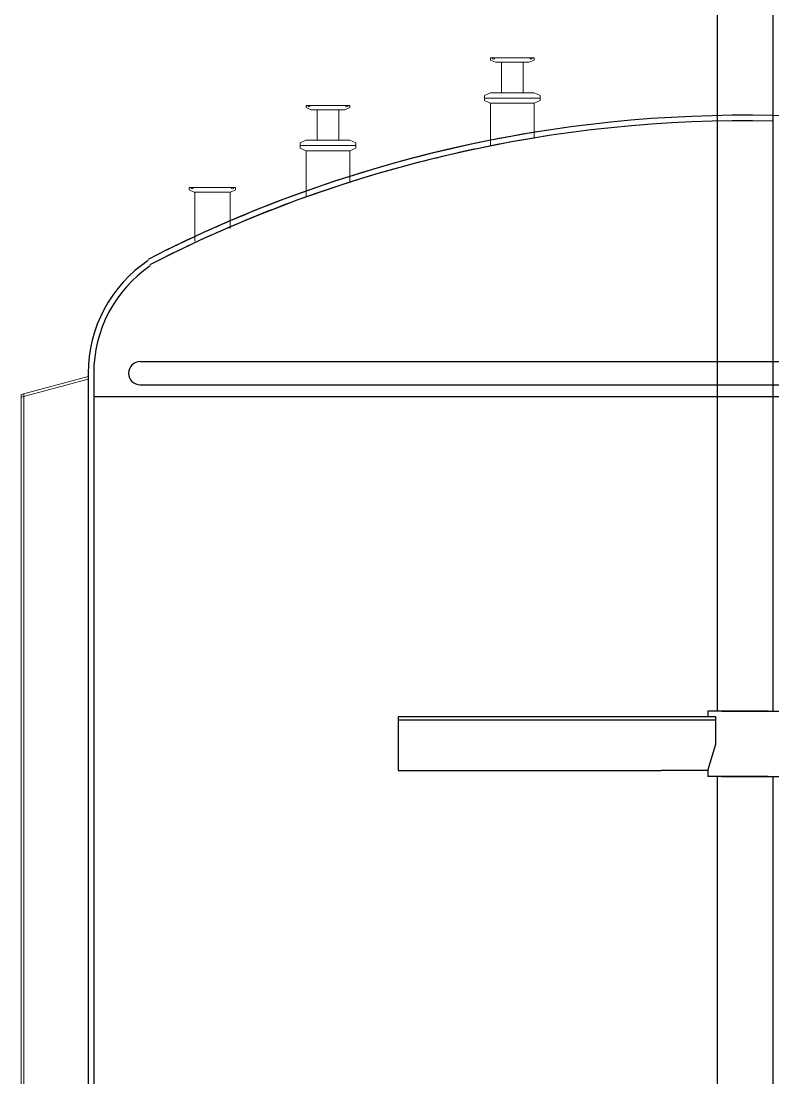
# Model space of a CAD drawing. Extents: x 3128319 to 3130044, y -520700 to -516750.
# Drawn here: x 3128338 to 3129146, y -519504 to -518368 of the extents above; entities that cross this region are included whole.
import ezdxf

# ---------------------------------------------------------------- set-up
doc = ezdxf.new("R2010")
doc.units = 0
doc.header["$LTSCALE"] = 1000
doc.layers.add('CC', color=7, linetype='Continuous', lineweight=13)
doc.layers.add('图层1', color=1, linetype='Continuous', lineweight=15)

msp = doc.modelspace()

# ---------------------------------------------------------------- linework, layer by layer
for p, q in [((3129085.83, -517347.893), (3129085.83, -518661.29)), ((3129145.831, -517348.332), (3129145.831, -518661.185)), ((3129085.83, -518661.29), (3129085.83, -519109.956)), ((3129145.831, -518661.185), (3129145.831, -519109.956)), ((3129075.831, -519109.956), (3129075.831, -519115.832)), ((3129075.831, -519173.653), (3129075.831, -519179.956)), ((3129085.83, -519179.956), (3129085.83, -519754.688)), ((3129145.831, -519179.956), (3129145.831, -519754.688))]:
    msp.add_line(p, q)
at = {"lineweight": 15}
for p, q in [((3128524.4, -518551.981), (3128524.4, -518604.63)), ((3128562.4, -518551.981), (3128562.4, -518591.143))]:
    msp.add_line(p, q, dxfattribs=at)
at = {"ltscale": 10}
for p, q in [((3128465.831, -518734.132), (3129765.831, -518734.132)), ((3128409.831, -518746.632), (3128409.831, -518806.632)), ((3128409.831, -518746.632), (3128409.831, -518771.632)), ((3128415.831, -518746.632), (3128415.831, -518813.132)), ((3128415.831, -518746.632), (3128415.831, -518771.632)), ((3128465.831, -518759.132), (3129765.831, -518759.132)), ((3128415.831, -518771.632), (3129815.831, -518771.632)), ((3128409.831, -518806.632), (3128409.831, -519591.632)), ((3128415.831, -518813.132), (3128415.831, -519591.632)), ((3128743.226, -519115.832), (3128743.226, -519173.653)), ((3129025.831, -519115.832), (3128743.226, -519115.832)), ((3129084.706, -519115.832), (3129025.831, -519115.832)), ((3129140.832, -519109.956), (3129075.831, -519109.956)), ((3129084.706, -519145.137), (3129084.706, -519115.832)), ((3129090.83, -519109.956), (3129155.831, -519109.956)), ((3129025.831, -519119.414), (3128743.226, -519119.414)), ((3129084.706, -519119.414), (3129025.831, -519119.414)), ((3129075.831, -519173.653), (3129084.706, -519145.137)), ((3128743.226, -519173.653), (3129025.831, -519173.653)), ((3129075.831, -519173.653), (3129025.831, -519173.653)), ((3129140.832, -519179.956), (3129075.831, -519179.956)), ((3129090.83, -519179.956), (3129155.831, -519179.956))]:
    msp.add_line(p, q, dxfattribs=at)
for centre, radius, start, end in [((3129115.831, -519875.348), 1406, 88.77738, 117.15173), ((3129115.831, -519875.348), 1406, 80.726942, 88.77738), ((3129115.831, -519875.348), 1400, 88.772139, 117.19206), ((3129115.831, -519875.348), 1406, 99.273058, 107.586602), ((3129115.831, -519875.348), 1400, 99.313153, 108.125423), ((3129115.831, -519875.348), 1406, 107.586602, 113.179998), ((3129115.831, -519875.348), 1400, 107.66445, 116.3878), ((3129115.831, -519875.348), 1406, 113.179998, 116.3878), ((3128555.831, -518746.632), 146, 123.830545, 180), ((3128555.831, -518746.632), 140, 124.536166, 180), ((3128465.831, -518746.632), 12.5, 90, 270)]:
    msp.add_arc(centre, radius, start, end, dxfattribs=at)
at = {"layer": 'CC', "lineweight": 15}
for p, q in [((3128842.393, -518407.683), (3128842.393, -518410.027)), ((3128865.831, -518407.683), (3128842.393, -518407.683)), ((3128847.595, -518412.371), (3128842.393, -518410.027)), ((3128847.595, -518412.371), (3128865.831, -518412.371)), ((3128854.112, -518445.183), (3128854.112, -518412.371)), ((3128865.831, -518407.683), (3128889.268, -518407.683)), ((3128884.067, -518412.371), (3128865.831, -518412.371)), ((3128877.55, -518445.183), (3128877.55, -518412.371)), ((3128884.067, -518412.371), (3128889.268, -518410.027)), ((3128889.268, -518407.683), (3128889.268, -518410.027)), ((3128842.267, -518445.183), (3128835.831, -518447.996)), ((3128835.831, -518447.996), (3128835.831, -518450.808)), ((3128865.831, -518445.183), (3128842.267, -518445.183)), ((3128865.831, -518445.183), (3128889.395, -518445.183)), ((3128889.395, -518445.183), (3128895.831, -518447.996)), ((3128895.831, -518447.996), (3128895.831, -518450.808)), ((3128667.575, -518458.771), (3128644.137, -518458.771)), ((3128644.137, -518458.771), (3128644.137, -518461.115)), ((3128667.575, -518458.771), (3128691.012, -518458.771)), ((3128691.012, -518458.771), (3128691.012, -518461.115)), ((3128835.831, -518453.621), (3128835.831, -518450.808)), ((3128835.831, -518450.808), (3128865.831, -518450.808)), ((3128835.831, -518450.808), (3128865.831, -518450.808)), ((3128842.267, -518456.433), (3128835.831, -518453.621)), ((3128865.831, -518456.433), (3128842.267, -518456.433)), ((3128842.393, -518456.433), (3128842.393, -518502.31)), ((3128895.831, -518450.808), (3128865.831, -518450.808)), ((3128895.831, -518450.808), (3128865.831, -518450.808)), ((3128865.831, -518456.433), (3128877.55, -518456.433)), ((3128865.831, -518456.433), (3128889.395, -518456.433)), ((3128865.831, -518456.433), (3128889.268, -518456.433)), ((3128889.268, -518456.433), (3128889.268, -518493.802)), ((3128889.395, -518456.433), (3128895.831, -518453.621)), ((3128895.831, -518453.621), (3128895.831, -518450.808)), ((3128649.338, -518463.458), (3128644.137, -518461.115)), ((3128649.338, -518463.458), (3128667.575, -518463.458)), ((3128655.856, -518496.271), (3128655.856, -518463.458)), ((3128685.811, -518463.458), (3128667.575, -518463.458)), ((3128679.293, -518496.271), (3128679.293, -518463.458)), ((3128685.811, -518463.458), (3128691.012, -518461.115)), ((3128644.011, -518496.271), (3128637.575, -518499.083)), ((3128637.575, -518499.083), (3128637.575, -518501.896)), ((3128637.575, -518501.896), (3128667.575, -518501.896)), ((3128637.575, -518501.896), (3128667.575, -518501.896)), ((3128637.575, -518504.708), (3128637.575, -518501.896)), ((3128644.011, -518507.521), (3128637.575, -518504.708)), ((3128667.575, -518496.271), (3128644.011, -518496.271)), ((3128667.575, -518496.271), (3128691.139, -518496.271)), ((3128697.575, -518501.896), (3128667.575, -518501.896)), ((3128697.575, -518501.896), (3128667.575, -518501.896)), ((3128691.139, -518496.271), (3128697.575, -518499.083)), ((3128691.139, -518507.521), (3128697.575, -518504.708)), ((3128697.575, -518499.083), (3128697.575, -518501.896)), ((3128697.575, -518504.708), (3128697.575, -518501.896)), ((3128667.575, -518507.521), (3128644.011, -518507.521)), ((3128644.137, -518507.521), (3128644.137, -518557.203)), ((3128667.575, -518507.521), (3128691.012, -518507.521)), ((3128667.575, -518507.521), (3128691.139, -518507.521)), ((3128691.012, -518507.521), (3128691.012, -518541.358)), ((3128543.4, -518546.981), (3128518.4, -518546.981)), ((3128518.4, -518546.981), (3128518.4, -518549.481)), ((3128523.948, -518551.981), (3128518.4, -518549.481)), ((3128543.4, -518546.981), (3128568.4, -518546.981)), ((3128562.852, -518551.981), (3128568.4, -518549.481)), ((3128568.4, -518546.981), (3128568.4, -518549.481)), ((3128523.948, -518551.981), (3128543.4, -518551.981)), ((3128562.852, -518551.981), (3128543.4, -518551.981))]:
    msp.add_line(p, q, dxfattribs=at)
at = {"layer": 'CC'}
for p, q in [((3128337.831, -518769.33), (3128409.831, -518750.038)), ((3128337.831, -518772.436), (3128409.831, -518753.143)), ((3128337.831, -518769.33), (3128349.79, -518766.125)), ((3128337.831, -518769.33), (3128337.831, -518800.253)), ((3128340.831, -518768.526), (3128340.831, -518800.253)), ((3128340.831, -518771.632), (3128349.79, -518769.231)), ((3128340.831, -518797.227), (3128340.831, -519369.955)), ((3128337.831, -518800.253), (3128337.831, -519351.33)), ((3128337.831, -519351.33), (3128337.831, -519662.566)), ((3128340.831, -519351.33), (3128340.831, -519662.566))]:
    msp.add_line(p, q, dxfattribs=at)
at = {"layer": '图层1', "lineweight": 15, "ltscale": 50}
for centre, radius in [((3128845.494, -518407.683), 1.406), ((3128886.168, -518407.683), 1.406), ((3128647.238, -518458.771), 1.406), ((3128687.911, -518458.771), 1.406), ((3128521.707, -518546.981), 1.5), ((3128565.092, -518546.981), 1.5)]:
    msp.add_arc(centre, radius, 180, 0, dxfattribs=at)

doc.saveas('drawing.dxf')
